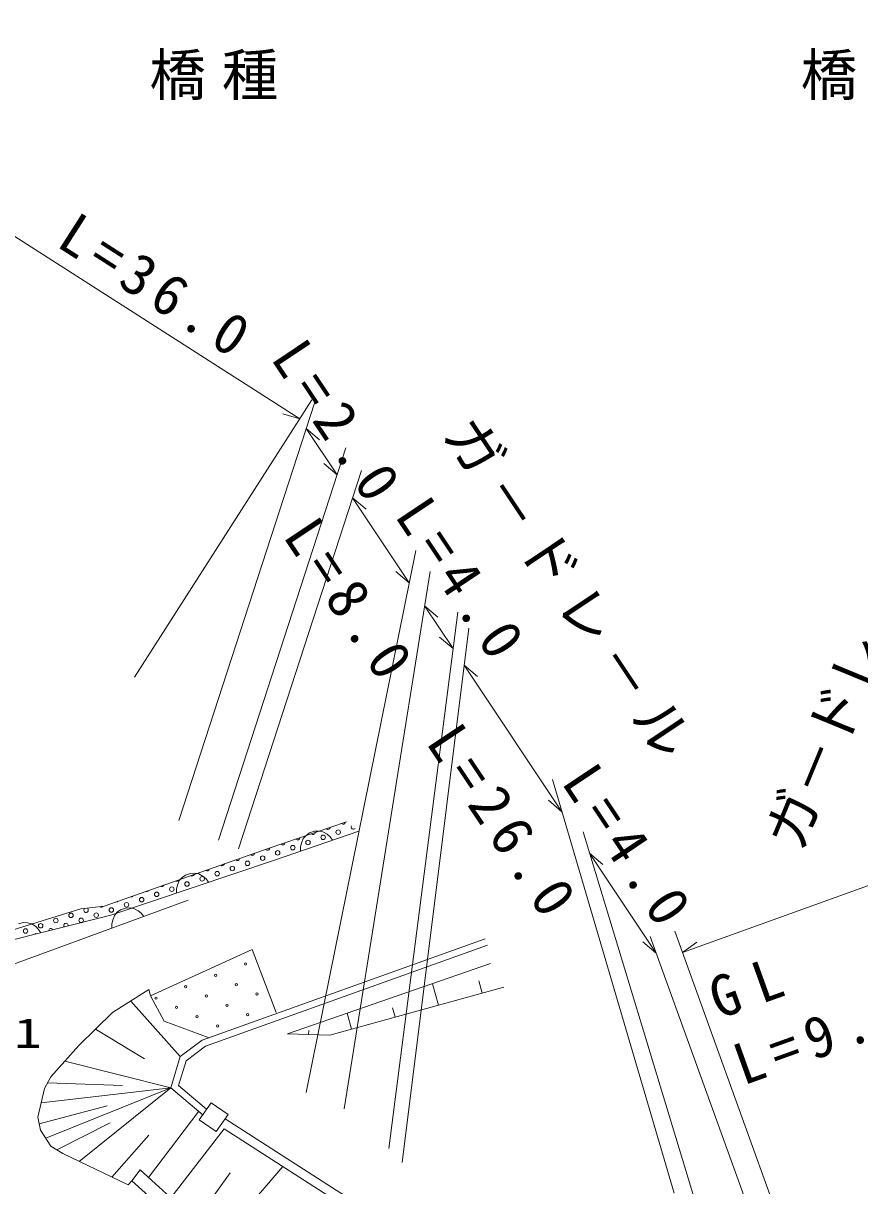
# Model space of a CAD drawing. Units: millimetres, scale not verified. Extents: x 40000 to 680000, y 20000 to 380000.
# Drawn here: x 356002 to 392996, y 267684 to 319070 of the extents above; entities that cross this region are included whole.
import ezdxf
from ezdxf.enums import TextEntityAlignment as Align

# ---------------------------------------------------------------- set-up
doc = ezdxf.new("R2010")
doc.units = ezdxf.units.MM
doc.header["$LTSCALE"] = 1000
for name, color, linetype, lineweight in [('S-BGD', 1, 'Continuous', 13), ('S-BGD-EXST', 7, 'Continuous', 13), ('S-BGD-HTXT', 6, 'Continuous', 13), ('S-BMK-SRVR', 3, 'Continuous', 13)]:
    doc.layers.add(name, color=color, linetype=linetype, lineweight=lineweight)
doc.styles.add('ＭＳ ゴシック', font='')
doc.styles.get('ＭＳ ゴシック').set_extended_font_data('MS Gothic')

msp = doc.modelspace()

# ---------------------------------------------------------------- linework, layer by layer
at = {"layer": 'S-BGD'}
for p, q in [((368515, 301164), (369111, 300660)), ((373072, 294336), (372477, 294841)), ((379825, 284219), (379230, 284723)), ((370292, 283766), (366839, 282596)), ((370848, 283358), (367107, 282082)), ((368384, 283032), (368511, 283170)), ((368511, 283170), (368661, 283277)), ((368661, 283277), (368881, 283353)), ((368881, 283353), (369064, 283360)), ((369064, 283360), (369250, 283328)), ((369250, 283328), (369441, 283220)), ((369441, 283220), (369574, 283111)), ((368264, 282479), (368265, 282662)), ((368265, 282662), (368303, 282829)), ((368303, 282829), (368384, 283032)), ((369574, 283111), (369683, 282966)), ((359587, 280044), (366839, 282596)), ((381045, 282390), (381641, 281886)), ((359875, 279640), (367107, 282082)), ((362820, 280971), (362902, 281173)), ((362902, 281173), (363030, 281311)), ((363030, 281311), (363180, 281417)), ((363180, 281417), (363400, 281491)), ((363400, 281491), (363584, 281498)), ((363584, 281498), (363769, 281466)), ((363769, 281466), (363961, 281356)), ((363961, 281356), (364093, 281246)), ((364093, 281246), (364201, 281101)), ((362780, 280621), (362782, 280803)), ((362782, 280803), (362820, 280971)), ((352625, 276410), (363299, 280305)), ((359875, 279640), (352230, 277725)), ((358544, 279920), (353952, 278502)), ((359587, 280044), (358544, 279920)), ((359958, 279425), (360035, 279629)), ((360035, 279629), (360159, 279770)), ((360159, 279770), (360307, 279880)), ((360307, 279880), (360525, 279960)), ((360525, 279960), (360709, 279971)), ((360709, 279971), (360895, 279943)), ((360895, 279943), (361089, 279838)), ((361089, 279838), (361223, 279731)), ((361223, 279731), (361335, 279589)), ((355787, 279261), (356013, 279318)), ((356013, 279318), (356197, 279310)), ((356197, 279310), (356379, 279263)), ((356379, 279263), (356561, 279138)), ((356561, 279138), (356683, 279018)), ((359923, 279257), (359958, 279425)), ((359926, 279074), (359923, 279257)), ((356683, 279018), (356780, 278864)), ((363920, 274120), (376426, 278596)), ((366123, 278130), (361637, 276086)), ((364064, 273853), (376527, 278313)), ((367184, 275340), (366123, 278130)), ((383999, 277965), (383404, 278469)), ((385160, 277996), (385792, 278453)), ((367682, 274397), (376673, 277503)), ((377257, 276469), (369556, 274334)), ((377257, 276469), (369556, 274334)), ((374369, 275668), (374106, 276616)), ((376294, 276202), (376146, 276736)), ((361559, 276355), (359953, 275339)), ((359953, 275339), (361559, 276355)), ((361637, 276086), (361559, 276355)), ((361637, 276086), (362235, 274964)), ((360756, 275847), (362948, 273393)), ((372444, 275135), (372329, 275549)), ((359953, 275339), (358454, 273882)), ((358454, 273882), (359953, 275339)), ((362235, 274964), (364224, 274229)), ((370519, 274601), (370322, 275309)), ((359204, 274611), (361359, 273288)), ((368619, 274366), (368625, 274545)), ((363920, 274120), (362948, 273393)), ((369556, 274334), (367682, 274397)), ((369556, 274334), (367682, 274397)), ((358454, 273882), (357220, 272501)), ((357220, 272501), (358454, 273882)), ((362948, 273393), (362523, 272019)), ((363206, 273211), (364064, 273853)), ((357837, 273192), (362523, 272019)), ((362869, 272121), (363206, 273211)), ((357220, 272501), (356938, 271977)), ((356938, 271977), (357220, 272501)), ((356938, 271977), (356652, 270714)), ((356652, 270714), (356938, 271977)), ((356795, 271345), (362523, 272019)), ((356997, 269783), (362523, 272019)), ((357079, 272239), (360390, 272111)), ((358473, 268758), (362523, 272019)), ((363966, 270807), (362523, 272019)), ((364113, 271076), (362869, 272121)), ((363784, 270602), (364308, 271355)), ((364308, 271355), (365058, 270833)), ((356711, 270426), (359719, 271216)), ((363768, 270974), (361549, 268046)), ((365058, 270833), (364534, 270080)), ((356652, 270714), (356771, 270139)), ((356771, 270139), (356652, 270714)), ((357487, 269266), (359842, 270461)), ((364534, 270080), (363784, 270602)), ((374935, 264227), (364928, 270647)), ((356771, 270139), (357224, 269428)), ((357224, 269428), (356771, 270139)), ((359916, 268066), (361559, 269918)), ((362528, 267157), (364889, 270197)), ((364889, 270197), (374528, 264014)), ((357224, 269428), (357751, 269105)), ((357751, 269105), (357224, 269428)), ((357751, 269105), (360638, 267720)), ((360638, 267720), (357751, 269105)), ((361177, 268384), (360798, 267904)), ((362678, 267020), (361177, 268384)), ((364030, 266690), (365156, 268262)), ((365108, 265768), (367477, 268537)), ((360638, 267720), (360798, 267904)), ((360798, 267904), (362265, 266587))]:
    msp.add_line(p, q, dxfattribs=at)
for centre, radius in [((369263, 283086), 99.5), ((369932, 283315), 99.5), ((367926, 282627), 99.5), ((368595, 282857), 99.5), ((366588, 282168), 99.5), ((367257, 282398), 99.5), ((365250, 281710), 99.5), ((365919, 281939), 99.5), ((363244, 281022), 99.5), ((363912, 281251), 99.5), ((364581, 281480), 99.5), ((361906, 280563), 99.5), ((362575, 280792), 99.5), ((360568, 280104), 99.5), ((361237, 280333), 99.5), ((358112, 279636), 99.5), ((359230, 279645), 99.5), ((359899, 279875), 99.5), ((356106, 278947), 99.5), ((356775, 279177), 99.5), ((357444, 279406), 99.5), ((358562, 279416), 99.5), ((365833, 277484), 49.8), ((364511, 276982), 49.8), ((363189, 276479), 49.8), ((365424, 276572), 49.8), ((361868, 275976), 49.8), ((364102, 276069), 49.8), ((366336, 276163), 49.8), ((362780, 275567), 49.8), ((365014, 275660), 49.8), ((363692, 275157), 49.8), ((365926, 275250), 49.8), ((364604, 274748), 49.8)]:
    msp.add_circle(centre, radius, dxfattribs=at)
for centre, start, end in [((370152, 283765), 224.8779, 352.5388), ((368814, 283306), 221.4274, 355.9892), ((369483, 283535), 223.1409, 354.2758), ((370601, 283545), 146.4575, 320.9707), ((367477, 282847), 218.0621, 359.3546), ((368145, 283076), 219.7352, 357.6814), ((365470, 282159), 224.3195, 354.4643), ((366139, 282388), 220.744, 358.0397), ((366808, 282618), 217.2538, 1.0108), ((364132, 281700), 231.8185, 346.9652), ((364801, 281929), 228.0019, 350.7818), ((362795, 281241), 240.0063, 338.7774), ((363463, 281471), 235.8042, 342.9795), ((361457, 280783), 249.3622, 329.4214), ((362126, 281012), 244.4918, 334.2919), ((360119, 280324), 261.0896, 317.6941), ((360788, 280553), 254.7867, 323.997), ((358781, 279865), 130.5802, 62.9165), ((359450, 280094), 228.7242, 324.7724), ((357224, 278957), 24.4586, 183.6661), ((357893, 279186), 349.0711, 219.0537), ((356555, 278728), 65.6343, 142.4905)]:
    msp.add_arc(centre, 99.5, start, end, dxfattribs=at)
at = {"layer": 'S-BGD-HTXT'}
for p, q in [((337911, 320975), (368233, 301586)), ((368772, 302429), (360929, 290163)), ((362878, 283822), (368893, 302328)), ((368233, 301586), (367485, 301809)), ((368515, 301164), (369886, 299110)), ((364638, 282963), (370274, 300301)), ((369886, 299110), (369291, 299614)), ((365522, 282574), (370958, 299296)), ((370566, 298091), (371162, 297587)), ((370566, 298091), (373072, 294336)), ((368518, 271799), (373361, 295766)), ((370196, 271078), (373991, 294841)), ((372171, 269329), (375216, 293042)), ((373749, 293323), (374344, 292819)), ((373749, 293323), (375009, 291434)), ((372757, 268717), (375705, 292324)), ((375009, 291434), (374414, 291938)), ((375502, 290697), (376097, 290193)), ((375502, 290697), (379825, 284219)), ((384792, 267359), (379407, 285638)), ((386661, 263907), (380759, 283334)), ((381045, 282390), (383999, 277965)), ((385160, 277996), (394239, 281273)), ((388894, 264404), (383731, 278707)), ((390049, 264451), (384820, 278936))]:
    msp.add_line(p, q, dxfattribs=at)

# ---------------------------------------------------------------- texts
at = {"layer": 'S-BGD-EXST', "insert": (361582, 315676), "char_height": 1833, "attachment_point": 7, "style": 'ＭＳ ゴシック'}
msp.add_mtext('\\T1.28;橋種\u3000\u3000\u3000\u3000\u3000\u3000\u3000橋', dxfattribs=at)
at = {"layer": 'S-BGD-HTXT', "style": 'ＭＳ ゴシック'}
msp.add_text('ガ－ドレ－ル', height=1833, rotation=67.6, dxfattribs=at).set_placement((390912, 282175), align=Align.BOTTOM_LEFT)
at = {"layer": 'S-BGD-HTXT', "char_height": 1833, "attachment_point": 7, "style": 'ＭＳ ゴシック'}
for s, insert, rotation in [('\\T1.29;ガ－ドレ－ル\u3000L=36.0', (338324, 321323), 327.4), ('\\T1.32;L=2.0', (366886, 304258), 303.7), ('\\T1.2;ガ－ドレ－ル', (374422, 300853), 303.7), ('\\T1.32;L=4.0', (372364, 297299), 303.7), ('\\T1.32;L=8.0', (367428, 296395), 303.7), ('\\T1.32;L=26.0', (373749, 287278), 303.7), ('\\T1.32;L=4.0', (379741, 285508), 303.7), ('\\T1.6;GL', (386766, 275007), 19.8), ('\\T1.32;L=9.8', (387844, 272077), 19.8)]:
    msp.add_mtext(s, dxfattribs=dict(at, insert=insert, rotation=rotation))
at = {"layer": 'S-BMK-SRVR', "style": 'ＭＳ ゴシック', "width": 1.35}
msp.add_text('130-27-0-1', height=1320, dxfattribs=at).set_placement((344693, 273384), align=Align.BOTTOM_LEFT)

doc.saveas('drawing.dxf')
